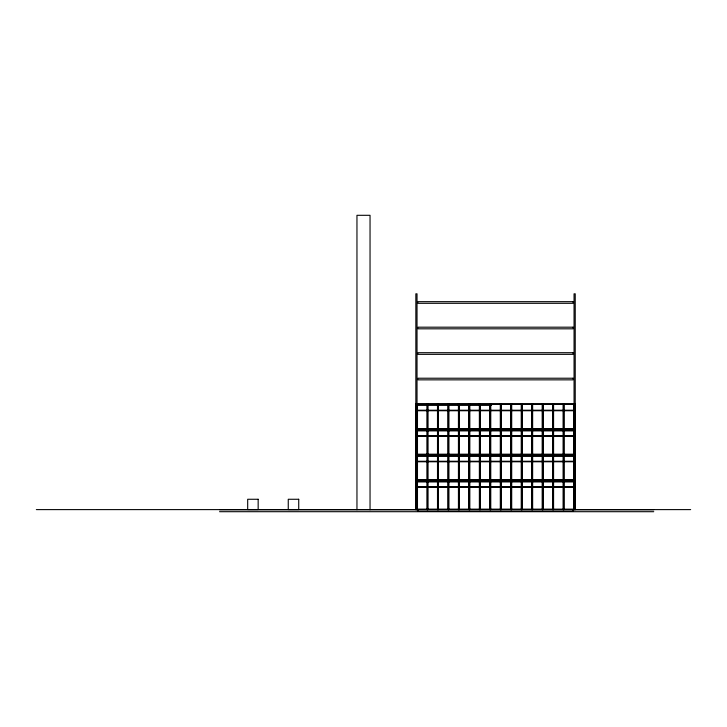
<?xml version="1.0" encoding="UTF-8"?>
<svg xmlns="http://www.w3.org/2000/svg" width="727" height="727" viewBox="0 0 727 727"><rect width="100%" height="100%" fill="white"/><g stroke="black" fill="none" stroke-linecap="round" stroke-linejoin="round"><path stroke-width="1.09" d="M415.844 403.803L575.23 403.803M415.844 404.33L416.844 404.33M417.48 404.33L427.031 404.33M427.949 404.33L437.5 404.33M438.417 404.33L447.968 404.33M448.886 404.33L458.437 404.33M459.355 404.33L468.906 404.33M469.824 404.33L479.375 404.33M480.293 404.33L489.844 404.33M490.761 404.33L500.312 404.33M501.23 404.33L510.781 404.33M511.699 404.33L521.25 404.33M522.168 404.33L531.719 404.33M532.637 404.33L542.188 404.33M543.105 404.33L552.656 404.33M553.574 404.33L563.125 404.33M564.043 404.33L573.594 404.33M575.23 404.33L574.23 404.33L574.248 410.219L575.23 410.219M491.579 405.375L418.007 405.375L418.007 403.739M415.844 410.219L416.844 410.219M417.48 410.219L427.031 410.219M427.949 410.219L437.5 410.219M438.417 410.219L447.968 410.219M448.886 410.219L458.437 410.219M459.355 410.219L468.906 410.219M469.824 410.219L479.375 410.219M480.293 410.219L489.844 410.219M490.761 410.219L500.312 410.219M501.23 410.219L510.781 410.219M511.699 410.219L521.25 410.219M522.168 410.219L531.719 410.219M532.637 410.219L542.188 410.219M543.105 410.219L552.656 410.219M553.574 410.219L563.125 410.219M564.043 410.219L573.594 410.219M415.844 410.737L416.789 410.737L416.789 403.803M417.48 410.737L427.031 410.737M427.949 410.737L437.5 410.737M438.417 410.737L447.968 410.737M448.886 410.737L458.437 410.737M459.355 410.737L468.906 410.737M469.824 410.737L479.375 410.737M480.293 410.737L489.844 410.737M490.761 410.737L500.312 410.737M501.23 410.737L510.781 410.737M511.699 410.737L521.25 410.737M522.168 410.737L531.719 410.737M532.637 410.737L542.188 410.737M543.105 410.737L552.656 410.737M553.574 410.737L563.125 410.737M564.043 410.737L573.594 410.737M575.23 410.737L574.294 410.737L574.294 410.219M415.844 428.666L416.789 428.666L416.789 436.255L415.844 436.255M417.48 428.666L427.031 428.666M427.949 428.666L437.5 428.666M438.417 428.666L447.968 428.666M448.886 428.666L458.437 428.666M459.355 428.666L468.906 428.666M469.824 428.666L479.375 428.666M480.293 428.666L489.844 428.666M490.761 428.666L500.312 428.666M501.23 428.666L510.781 428.666M511.699 428.666L521.25 428.666M522.168 428.666L531.719 428.666M532.637 428.666L542.188 428.666M543.105 428.666L552.656 428.666M553.574 428.666L563.125 428.666M564.043 428.666L573.594 428.666M575.23 428.666L574.294 428.666L574.294 429.848M415.844 429.194L575.23 429.194M415.844 429.321L575.23 429.321M415.844 429.848L416.844 429.848M417.48 429.848L427.031 429.848M427.949 429.848L437.5 429.848M438.417 429.848L447.968 429.848M448.886 429.848L458.437 429.848M459.355 429.848L468.906 429.848M469.824 429.848L479.375 429.848M480.293 429.848L489.844 429.848M490.761 429.848L500.312 429.848M501.23 429.848L510.781 429.848M511.699 429.848L521.25 429.848M522.168 429.848L531.719 429.848M532.637 429.848L542.188 429.848M543.105 429.848L552.656 429.848M553.574 429.848L563.125 429.848M564.043 429.848L573.594 429.848M575.23 429.848L574.23 429.848L574.23 435.737L575.23 435.737M415.844 435.737L416.844 435.737M417.48 435.737L427.031 435.737M427.949 435.737L437.5 435.737M438.417 435.737L447.968 435.737M448.886 435.737L458.437 435.737M459.355 435.737L468.906 435.737M469.824 435.737L479.375 435.737M480.293 435.737L489.844 435.737M490.761 435.737L500.312 435.737M501.23 435.737L510.781 435.737M511.699 435.737L521.25 435.737M522.168 435.737L531.719 435.737M532.637 435.737L542.188 435.737M543.105 435.737L552.656 435.737M553.574 435.737L563.125 435.737M564.043 435.737L573.594 435.737M417.48 436.255L427.031 436.255M427.949 436.255L437.5 436.255M438.417 436.255L447.968 436.255M448.886 436.255L458.437 436.255M459.355 436.255L468.906 436.255M469.824 436.255L479.375 436.255M480.293 436.255L489.844 436.255M490.761 436.255L500.312 436.255M501.23 436.255L510.781 436.255M511.699 436.255L521.25 436.255M522.168 436.255L531.719 436.255M532.637 436.255L542.188 436.255M543.105 436.255L552.656 436.255M553.574 436.255L563.125 436.255M564.043 436.255L573.594 436.255M575.23 436.255L574.294 436.255L574.294 435.737M415.844 454.184L416.789 454.184L416.789 461.772L415.844 461.772M417.48 454.184L427.031 454.184M427.949 454.184L437.5 454.184M438.417 454.184L447.968 454.184M448.886 454.184L458.437 454.184M459.355 454.184L468.906 454.184M469.824 454.184L479.375 454.184M480.293 454.184L489.844 454.184M490.761 454.184L500.312 454.184M501.23 454.184L510.781 454.184M511.699 454.184L521.25 454.184M522.168 454.184L531.719 454.184M532.637 454.184L542.188 454.184M543.105 454.184L552.656 454.184M553.574 454.184L563.125 454.184M564.043 454.184L573.594 454.184M575.23 454.184L574.294 454.184L574.294 455.366M415.844 454.711L575.23 454.711M415.844 454.838L575.23 454.838M415.844 455.366L416.844 455.366M417.48 455.366L427.031 455.366M427.949 455.366L437.5 455.366M438.417 455.366L447.968 455.366M448.886 455.366L458.437 455.366M459.355 455.366L468.906 455.366M469.824 455.366L479.375 455.366M480.293 455.366L489.844 455.366M490.761 455.366L500.312 455.366M501.23 455.366L510.781 455.366M511.699 455.366L521.25 455.366M522.168 455.366L531.719 455.366M532.637 455.366L542.188 455.366M543.105 455.366L552.656 455.366M553.574 455.366L563.125 455.366M564.043 455.366L573.594 455.366M575.23 455.366L574.23 455.366L574.23 461.254L575.23 461.254M415.844 461.254L416.844 461.254M417.48 461.254L427.031 461.254M427.949 461.254L437.5 461.254M438.417 461.254L447.968 461.254M448.886 461.254L458.437 461.254M459.355 461.254L468.906 461.254M469.824 461.254L479.375 461.254M480.293 461.254L489.844 461.254M490.761 461.254L500.312 461.254M501.23 461.254L510.781 461.254M511.699 461.254L521.25 461.254M522.168 461.254L531.719 461.254M532.637 461.254L542.188 461.254M543.105 461.254L552.656 461.254M553.574 461.254L563.125 461.254M564.043 461.254L573.594 461.254M417.48 461.772L427.031 461.772M427.949 461.772L437.5 461.772M438.417 461.772L447.968 461.772M448.886 461.772L458.437 461.772M459.355 461.772L468.906 461.772M469.824 461.772L479.375 461.772M480.293 461.772L489.844 461.772M490.761 461.772L500.312 461.772M501.23 461.772L510.781 461.772M511.699 461.772L521.25 461.772M522.168 461.772L531.719 461.772M532.637 461.772L542.188 461.772M543.105 461.772L552.656 461.772M553.574 461.772L563.125 461.772M564.043 461.772L573.594 461.772M575.23 461.772L574.294 461.772L574.294 461.254M415.844 479.702L416.789 479.702L416.789 487.29L415.844 487.29M417.48 479.702L427.031 479.702M427.949 479.702L437.5 479.702M438.417 479.702L447.968 479.702M448.886 479.702L458.437 479.702M459.355 479.702L468.906 479.702M469.824 479.702L479.375 479.702M480.293 479.702L489.844 479.702M490.761 479.702L500.312 479.702M501.23 479.702L510.781 479.702M511.699 479.702L521.25 479.702M522.168 479.702L531.719 479.702M532.637 479.702L542.188 479.702M543.105 479.702L552.656 479.702M553.574 479.702L563.125 479.702M564.043 479.702L573.594 479.702M575.23 479.702L574.294 479.702L574.294 480.883M415.844 480.229L575.23 480.229M415.844 480.356L575.23 480.356M415.844 480.883L416.844 480.883M417.48 480.883L427.031 480.883M427.949 480.883L437.5 480.883M438.417 480.883L447.968 480.883M448.886 480.883L458.437 480.883M459.355 480.883L468.906 480.883M469.824 480.883L479.375 480.883M480.293 480.883L489.844 480.883M490.761 480.883L500.312 480.883M501.23 480.883L510.781 480.883M511.699 480.883L521.25 480.883M522.168 480.883L531.719 480.883M532.637 480.883L542.188 480.883M543.105 480.883L552.656 480.883M553.574 480.883L563.125 480.883M564.043 480.883L573.594 480.883M575.23 480.883L574.23 480.883L574.23 486.772L575.23 486.772M415.844 486.772L416.844 486.772M417.48 486.772L427.031 486.772M427.949 486.772L437.5 486.772M438.417 486.772L447.968 486.772M448.886 486.772L458.437 486.772M459.355 486.772L468.906 486.772M469.824 486.772L479.375 486.772M480.293 486.772L489.844 486.772M490.761 486.772L500.312 486.772M501.23 486.772L510.781 486.772M511.699 486.772L521.25 486.772M522.168 486.772L531.719 486.772M532.637 486.772L542.188 486.772M543.105 486.772L552.656 486.772M553.574 486.772L563.125 486.772M564.043 486.772L573.594 486.772M417.48 487.29L427.031 487.29M427.949 487.29L437.5 487.29M438.417 487.29L447.968 487.29M448.886 487.29L458.437 487.29M459.355 487.29L468.906 487.29M469.824 487.29L479.375 487.29M480.293 487.29L489.844 487.29M490.761 487.29L500.312 487.29M501.23 487.29L510.781 487.29M511.699 487.29L521.25 487.29M522.168 487.29L531.719 487.29M532.637 487.29L542.188 487.29M543.105 487.29L552.656 487.29M553.574 487.29L563.125 487.29M564.043 487.29L573.594 487.29M575.23 487.29L574.294 487.29L574.294 486.772M415.844 492.924L416.789 492.924L416.789 493.442L415.844 493.442M415.844 509.145L416.789 509.145L416.789 509.672M417.48 509.145L427.031 509.145M427.949 509.145L437.5 509.145M438.417 509.145L447.968 509.145M448.886 509.145L458.437 509.145M459.355 509.145L468.906 509.145M469.824 509.145L479.375 509.145M480.293 509.145L489.844 509.145M490.761 509.145L500.312 509.145M501.23 509.145L510.781 509.145M511.699 509.145L521.25 509.145M522.168 509.145L531.719 509.145M532.637 509.145L542.188 509.145M543.105 509.145L552.656 509.145M553.574 509.145L563.125 509.145M564.043 509.145L573.594 509.145M575.23 509.145L574.294 509.145L574.294 509.672M36.35 509.609L690.65 509.609M219.554 509.736L653.746 509.736M219.554 511.699L653.746 511.699M575.457 403.803L575.457 429.194M575.23 509.736L575.23 293.817L574.057 293.817L574.057 509.736M574.966 404.33L574.966 410.219M574.966 410.737L574.966 428.666M574.966 429.848L574.966 435.737M574.966 436.255L574.966 454.184M574.93 455.366L574.966 461.254M574.966 461.772L574.966 479.702M574.966 480.883L574.93 486.772M574.966 487.29L574.966 509.145M574.812 410.737L574.812 428.666M574.812 436.255L574.812 454.184M574.812 461.772L574.812 479.702M574.812 487.29L574.812 509.145M574.575 404.33L574.575 410.219M574.575 429.848L574.575 435.737M574.575 455.366L574.575 461.254M574.575 480.883L574.575 486.772M574.294 403.803L574.294 404.33M573.594 403.803L573.594 509.672M573.076 429.257L573.076 430.893L418.007 430.893L418.007 429.257M573.076 454.775L573.076 456.411L418.007 456.411L418.007 454.775M573.076 480.293L573.076 481.928L418.007 481.928L418.007 480.293M573.076 509.736L573.076 511.372L418.007 511.372L418.007 509.736M564.043 403.803L564.043 509.672M563.652 403.803L563.652 509.672M563.516 403.803L563.516 509.672M563.125 403.803L563.125 509.672M553.574 403.803L553.574 509.672M553.183 403.803L553.183 509.672M553.047 403.803L553.047 509.672M552.656 403.803L552.656 509.672M543.105 403.803L543.105 509.672M542.715 403.803L542.715 509.672M542.578 403.803L542.578 509.672M542.188 403.803L542.188 509.672M532.637 403.803L532.637 509.672M532.246 403.803L532.246 509.672M532.109 403.803L532.109 509.672M531.719 403.803L531.719 509.672M522.168 403.803L522.168 509.672M521.777 403.803L521.777 509.672M521.641 403.803L521.641 509.672M521.25 403.803L521.25 509.672M511.699 403.803L511.699 509.672M511.308 403.803L511.308 509.672M511.172 403.803L511.172 509.672M510.781 403.803L510.781 509.672M501.23 403.803L501.23 509.672M500.839 403.803L500.839 509.672M500.703 403.803L500.703 509.672M500.312 403.803L500.312 509.672M490.761 403.803L490.761 509.672M490.371 403.803L490.371 509.672M490.234 403.803L490.234 509.672M489.844 403.803L489.844 509.672M480.293 403.803L480.293 509.672M479.902 403.803L479.902 509.672M479.375 403.803L479.375 509.672M469.824 403.803L469.824 509.672M469.433 403.803L469.433 509.672M469.297 403.803L469.297 509.672M468.906 403.803L468.906 509.672M459.355 403.803L459.355 509.672M458.964 403.803L458.964 509.672M458.828 403.803L458.828 509.672M458.437 403.803L458.437 509.672M448.886 403.803L448.886 509.672M448.495 403.803L448.495 509.672M448.359 403.803L448.359 509.672M447.968 403.803L447.968 509.672M438.417 403.803L438.417 509.672M438.027 403.803L438.027 509.672M437.89 403.803L437.89 509.672M437.5 403.803L437.5 509.672M427.949 403.803L427.949 509.672M427.558 403.803L427.558 509.672M427.421 403.803L427.421 509.672M427.031 403.803L427.031 509.672M417.48 403.803L417.48 509.672M417.089 403.803L417.089 509.672M417.025 509.736L417.025 293.817L415.844 293.817L415.844 509.736M416.498 404.33L416.498 410.219M416.498 429.848L416.498 435.737M416.498 455.366L416.498 461.254M416.498 480.883L416.498 486.772M416.262 410.737L416.262 428.666M416.262 436.255L416.262 454.184M416.262 461.772L416.262 479.702M416.262 487.29L416.18 509.145M416.108 404.33L416.108 410.219M416.108 410.737L416.108 428.666M416.144 429.848L416.108 435.737M416.108 436.255L416.108 454.184M416.108 455.366L416.108 461.254M416.108 461.772L416.108 479.702M416.108 480.883L416.108 486.772M416.108 487.29L416.108 509.145M370.043 509.736L370.043 215.301L356.957 215.301L356.957 509.736M573.076 301.669L418.007 301.669L418.007 303.304L573.076 303.304L573.076 301.669M573.076 327.186L418.007 327.186L418.007 328.822L573.076 328.822L573.076 327.186M573.076 352.704L418.007 352.704L418.007 354.34L573.076 354.34L573.076 352.704M573.076 378.222L418.007 378.222L418.007 379.857L573.076 379.857L573.076 378.222M258.158 499.267L247.689 499.267L247.689 509.536L258.158 509.536L258.158 499.267M298.724 499.267L288.255 499.267L288.255 509.536L298.724 509.536L298.724 499.267"/></g></svg>
